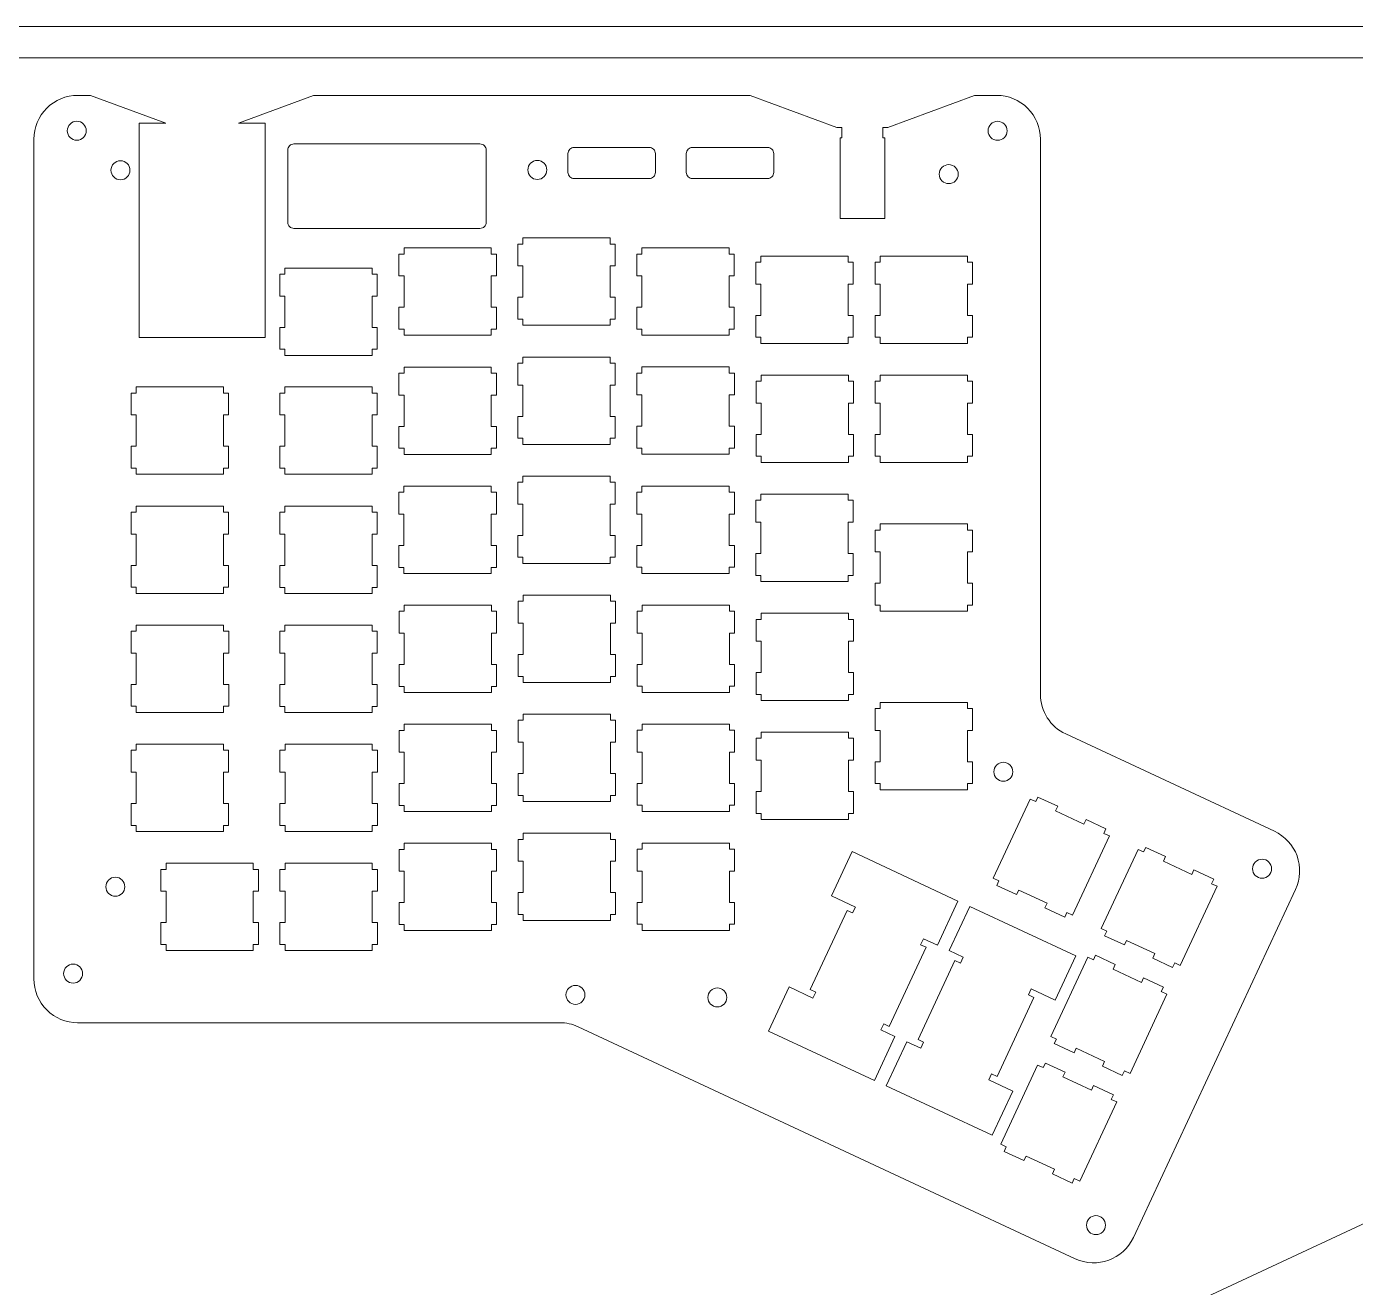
# Model space of a CAD drawing. Header units: millimetres. Extents: x -5 to 795, y -5 to 389.
# Drawn here: x 211.3 to 424, y 187.3 to 389 of the extents above; entities that cross this region are included whole.
import ezdxf

# ---------------------------------------------------------------- set-up
doc = ezdxf.new("R2010")
doc.units = ezdxf.units.MM
doc.header["$MEASUREMENT"] = 0
doc.layers.get('0').update_dxf_attribs({"lineweight": 0, "true_color": 0xf6921e})
doc.layers.add('Cutting lines', color=5, linetype='Continuous', lineweight=0)

msp = doc.modelspace()

# ---------------------------------------------------------------- linework, layer by layer
at = {"lineweight": 0}
for points in [[(-5, -5), (795, -5), (795, 389), (-5, 389)], [(0, 0), (790, 0), (790, 384), (0, 384)]]:
    msp.add_lwpolyline(points, close=True, dxfattribs=at)
at = {"layer": 'Cutting lines', "lineweight": 0}
for points in [[(379.11, 191.91, 0.414191), (388.41, 195.3), (414.38, 250.98, 0.414222), (410.99, 260.28), (377.58, 275.86, -0.291482), (373.54, 282.2), (373.54, 370.99, 0.414214), (366.54, 377.99), (363, 377.99), (349.12, 372.88), (348.32, 372.88), (348.32, 371.18), (348.62, 371.18), (348.62, 358.28), (341.47, 358.28), (341.47, 371.18), (341.77, 371.18), (341.77, 372.88), (340.97, 372.88), (327.09, 377.99), (257.21, 377.99), (245.17, 373.56), (249.45, 373.56), (249.45, 339.26), (229.27, 339.26), (229.27, 373.56), (233.55, 373.56), (221.51, 377.99), (219.45, 377.99, 0.414214), (212.45, 370.99), (212.45, 236.66, 0.414214), (219.45, 229.66), (296.59, 229.66, -0.109498), (299.54, 229.01)], [(254.07, 370.23), (283.84, 370.23, -0.414214), (284.84, 369.23), (284.84, 357.71, -0.414214), (283.84, 356.71), (254.07, 356.71, -0.414214), (253.07, 357.71), (253.07, 369.23, -0.414214)], [(298.92, 369.68), (310.92, 369.68, -0.414214), (311.92, 368.68), (311.92, 365.68, -0.414214), (310.92, 364.68), (298.92, 364.68, -0.414214), (297.92, 365.68), (297.92, 368.68, -0.414214)], [(317.86, 369.68), (329.86, 369.68, -0.414214), (330.86, 368.68), (330.86, 365.68, -0.414214), (329.86, 364.68), (317.86, 364.68, -0.414214), (316.86, 365.68), (316.86, 368.68, -0.414214)], [(426.53, 114.85), (459.94, 130.43, 0.414222), (463.32, 139.73), (437.36, 195.41, 0.414191), (428.06, 198.8), (348.49, 161.7, -0.109498), (345.53, 161.05), (268.4, 161.05, 0.414214), (261.4, 154.05), (261.4, 19.72, 0.414214), (268.4, 12.72), (270.45, 12.72), (306.16, 12.72), (376.03, 12.72), (411.94, 12.72), (415.48, 12.72, 0.414214), (422.48, 19.72), (422.48, 108.51, -0.291482)]]:
    msp.add_lwpolyline(points, format="xyb", close=True, dxfattribs=at)
at = {"layer": 'Cutting lines'}
for points in [[(304.69, 355.19), (304.69, 354.21), (305.5, 354.21), (305.5, 350.71), (304.69, 350.71), (304.69, 345.7), (305.5, 345.7), (305.5, 342.2), (304.69, 342.2), (304.69, 341.22), (290.72, 341.22), (290.72, 342.2), (289.91, 342.2), (289.91, 345.7), (290.72, 345.7), (290.72, 350.71), (289.91, 350.71), (289.91, 354.21), (290.72, 354.21), (290.72, 355.19)], [(285.65, 353.59), (285.65, 352.61), (286.46, 352.61), (286.46, 349.11), (285.65, 349.11), (285.65, 344.1), (286.46, 344.1), (286.46, 340.6), (285.65, 340.6), (285.65, 339.62), (271.68, 339.62), (271.68, 340.6), (270.87, 340.6), (270.87, 344.1), (271.68, 344.1), (271.68, 349.11), (270.87, 349.11), (270.87, 352.61), (271.68, 352.61), (271.68, 353.59)], [(323.73, 353.6), (323.73, 352.62), (324.54, 352.62), (324.54, 349.12), (323.73, 349.12), (323.73, 344.11), (324.54, 344.11), (324.54, 340.61), (323.73, 340.61), (323.73, 339.63), (309.76, 339.63), (309.76, 340.61), (308.95, 340.61), (308.95, 344.11), (309.76, 344.11), (309.76, 349.12), (308.95, 349.12), (308.95, 352.62), (309.76, 352.62), (309.76, 353.6)], [(342.77, 352.3), (342.77, 351.32), (343.58, 351.32), (343.58, 347.82), (342.77, 347.82), (342.77, 342.81), (343.58, 342.81), (343.58, 339.31), (342.77, 339.31), (342.77, 338.33), (328.8, 338.33), (328.8, 339.31), (327.98, 339.31), (327.98, 342.81), (328.8, 342.81), (328.8, 347.82), (327.98, 347.82), (327.98, 351.32), (328.8, 351.32), (328.8, 352.3)], [(361.86, 352.3), (361.86, 351.32), (362.67, 351.32), (362.67, 347.82), (361.86, 347.82), (361.86, 342.81), (362.67, 342.81), (362.67, 339.31), (361.86, 339.31), (361.86, 338.33), (347.89, 338.33), (347.89, 339.31), (347.08, 339.31), (347.08, 342.81), (347.89, 342.81), (347.89, 347.82), (347.08, 347.82), (347.08, 351.32), (347.89, 351.32), (347.89, 352.3)], [(266.6, 350.38), (266.6, 349.4), (267.41, 349.4), (267.41, 345.9), (266.6, 345.9), (266.6, 340.89), (267.41, 340.89), (267.41, 337.39), (266.6, 337.39), (266.6, 336.41), (252.63, 336.41), (252.63, 337.39), (251.82, 337.39), (251.82, 340.89), (252.63, 340.89), (252.63, 345.9), (251.82, 345.9), (251.82, 349.4), (252.63, 349.4), (252.63, 350.38)], [(304.69, 336.14), (304.69, 335.16), (305.5, 335.16), (305.5, 331.66), (304.69, 331.66), (304.69, 326.65), (305.5, 326.65), (305.5, 323.15), (304.69, 323.15), (304.69, 322.17), (290.72, 322.17), (290.72, 323.15), (289.91, 323.15), (289.91, 326.65), (290.72, 326.65), (290.72, 331.66), (289.91, 331.66), (289.91, 335.16), (290.72, 335.16), (290.72, 336.14)], [(285.65, 334.54), (285.65, 333.56), (286.46, 333.56), (286.46, 330.06), (285.65, 330.06), (285.65, 325.05), (286.46, 325.05), (286.46, 321.55), (285.65, 321.55), (285.65, 320.57), (271.68, 320.57), (271.68, 321.55), (270.86, 321.55), (270.86, 325.05), (271.68, 325.05), (271.68, 330.06), (270.86, 330.06), (270.86, 333.56), (271.68, 333.56), (271.68, 334.54)], [(323.73, 334.55), (323.73, 333.57), (324.55, 333.57), (324.55, 330.07), (323.73, 330.07), (323.73, 325.06), (324.55, 325.06), (324.55, 321.56), (323.73, 321.56), (323.73, 320.58), (309.76, 320.58), (309.76, 321.56), (308.95, 321.56), (308.95, 325.06), (309.76, 325.06), (309.76, 330.07), (308.95, 330.07), (308.95, 333.57), (309.76, 333.57), (309.76, 334.55)], [(342.81, 333.25), (342.81, 332.27), (343.62, 332.27), (343.62, 328.77), (342.81, 328.77), (342.81, 323.76), (343.62, 323.76), (343.62, 320.26), (342.81, 320.26), (342.81, 319.28), (328.84, 319.28), (328.84, 320.26), (328.03, 320.26), (328.03, 323.76), (328.84, 323.76), (328.84, 328.77), (328.03, 328.77), (328.03, 332.27), (328.84, 332.27), (328.84, 333.25)], [(361.86, 333.26), (361.86, 332.28), (362.67, 332.28), (362.67, 328.78), (361.86, 328.78), (361.86, 323.77), (362.67, 323.77), (362.67, 320.27), (361.86, 320.27), (361.86, 319.29), (347.89, 319.29), (347.89, 320.27), (347.08, 320.27), (347.08, 323.77), (347.89, 323.77), (347.89, 328.78), (347.08, 328.78), (347.08, 332.28), (347.89, 332.28), (347.89, 333.26)], [(242.79, 331.35), (242.79, 330.37), (243.6, 330.37), (243.6, 326.87), (242.79, 326.87), (242.79, 321.86), (243.6, 321.86), (243.6, 318.36), (242.79, 318.36), (242.79, 317.38), (228.82, 317.38), (228.82, 318.36), (228.01, 318.36), (228.01, 321.86), (228.82, 321.86), (228.82, 326.87), (228.01, 326.87), (228.01, 330.37), (228.82, 330.37), (228.82, 331.35)], [(266.6, 331.35), (266.6, 330.37), (267.41, 330.37), (267.41, 326.87), (266.6, 326.87), (266.6, 321.86), (267.41, 321.86), (267.41, 318.36), (266.6, 318.36), (266.6, 317.38), (252.63, 317.38), (252.63, 318.36), (251.81, 318.36), (251.81, 321.86), (252.63, 321.86), (252.63, 326.87), (251.81, 326.87), (251.81, 330.37), (252.63, 330.37), (252.63, 331.35)], [(304.69, 317.1), (304.69, 316.12), (305.5, 316.12), (305.5, 312.62), (304.69, 312.62), (304.69, 307.61), (305.5, 307.61), (305.5, 304.11), (304.69, 304.11), (304.69, 303.13), (290.72, 303.13), (290.72, 304.11), (289.9, 304.11), (289.9, 307.61), (290.72, 307.61), (290.72, 312.62), (289.9, 312.62), (289.9, 316.12), (290.72, 316.12), (290.72, 317.1)], [(285.64, 315.49), (285.64, 314.51), (286.46, 314.51), (286.46, 311.01), (285.64, 311.01), (285.64, 306), (286.46, 306), (286.46, 302.5), (285.64, 302.5), (285.64, 301.52), (271.67, 301.52), (271.67, 302.5), (270.86, 302.5), (270.86, 306), (271.67, 306), (271.67, 311.01), (270.86, 311.01), (270.86, 314.51), (271.67, 314.51), (271.67, 315.49)], [(323.73, 315.51), (323.73, 314.53), (324.55, 314.53), (324.55, 311.03), (323.73, 311.03), (323.73, 306.02), (324.55, 306.02), (324.55, 302.52), (323.73, 302.52), (323.73, 301.54), (309.76, 301.54), (309.76, 302.52), (308.95, 302.52), (308.95, 306.02), (309.76, 306.02), (309.76, 311.03), (308.95, 311.03), (308.95, 314.53), (309.76, 314.53), (309.76, 315.51)], [(342.77, 314.2), (342.77, 313.22), (343.58, 313.22), (343.58, 309.72), (342.77, 309.72), (342.77, 304.71), (343.58, 304.71), (343.58, 301.21), (342.77, 301.21), (342.77, 300.23), (328.8, 300.23), (328.8, 301.21), (327.98, 301.21), (327.98, 304.71), (328.8, 304.71), (328.8, 309.72), (327.98, 309.72), (327.98, 313.22), (328.8, 313.22), (328.8, 314.2)], [(242.79, 312.3), (242.79, 311.32), (243.61, 311.32), (243.61, 307.82), (242.79, 307.82), (242.79, 302.81), (243.61, 302.81), (243.61, 299.31), (242.79, 299.31), (242.79, 298.33), (228.82, 298.33), (228.82, 299.31), (228.01, 299.31), (228.01, 302.81), (228.82, 302.81), (228.82, 307.82), (228.01, 307.82), (228.01, 311.32), (228.82, 311.32), (228.82, 312.3)], [(266.59, 312.29), (266.59, 311.31), (267.41, 311.31), (267.41, 307.81), (266.59, 307.81), (266.59, 302.8), (267.41, 302.8), (267.41, 299.3), (266.59, 299.3), (266.59, 298.32), (252.62, 298.32), (252.62, 299.3), (251.81, 299.3), (251.81, 302.8), (252.62, 302.8), (252.62, 307.81), (251.81, 307.81), (251.81, 311.31), (252.62, 311.31), (252.62, 312.29)], [(361.86, 309.44), (361.86, 308.46), (362.67, 308.46), (362.67, 304.96), (361.86, 304.96), (361.86, 299.95), (362.67, 299.95), (362.67, 296.45), (361.86, 296.45), (361.86, 295.47), (347.89, 295.47), (347.89, 296.45), (347.08, 296.45), (347.08, 299.95), (347.89, 299.95), (347.89, 304.96), (347.08, 304.96), (347.08, 308.46), (347.89, 308.46), (347.89, 309.44)], [(304.71, 298.05), (304.71, 297.07), (305.52, 297.07), (305.52, 293.57), (304.71, 293.57), (304.71, 288.56), (305.52, 288.56), (305.52, 285.06), (304.71, 285.06), (304.71, 284.08), (290.74, 284.08), (290.74, 285.06), (289.93, 285.06), (289.93, 288.56), (290.74, 288.56), (290.74, 293.57), (289.93, 293.57), (289.93, 297.07), (290.74, 297.07), (290.74, 298.05)], [(285.66, 296.45), (285.66, 295.47), (286.47, 295.47), (286.47, 291.97), (285.66, 291.97), (285.66, 286.96), (286.47, 286.96), (286.47, 283.46), (285.66, 283.46), (285.66, 282.48), (271.69, 282.48), (271.69, 283.46), (270.88, 283.46), (270.88, 286.96), (271.69, 286.96), (271.69, 291.97), (270.88, 291.97), (270.88, 295.47), (271.69, 295.47), (271.69, 296.45)], [(323.76, 296.47), (323.76, 295.49), (324.57, 295.49), (324.57, 291.99), (323.76, 291.99), (323.76, 286.98), (324.57, 286.98), (324.57, 283.48), (323.76, 283.48), (323.76, 282.5), (309.79, 282.5), (309.79, 283.48), (308.98, 283.48), (308.98, 286.98), (309.79, 286.98), (309.79, 291.99), (308.98, 291.99), (308.98, 295.49), (309.79, 295.49), (309.79, 296.47)], [(342.81, 295.16), (342.81, 294.18), (343.62, 294.18), (343.62, 290.67), (342.81, 290.67), (342.81, 285.67), (343.62, 285.67), (343.62, 282.17), (342.81, 282.17), (342.81, 281.19), (328.84, 281.19), (328.84, 282.17), (328.03, 282.17), (328.03, 285.67), (328.84, 285.67), (328.84, 290.67), (328.03, 290.67), (328.03, 294.18), (328.84, 294.18), (328.84, 295.16)], [(242.8, 293.26), (242.8, 292.28), (243.62, 292.28), (243.62, 288.78), (242.8, 288.78), (242.8, 283.77), (243.62, 283.77), (243.62, 280.27), (242.8, 280.27), (242.8, 279.29), (228.83, 279.29), (228.83, 280.27), (228.02, 280.27), (228.02, 283.77), (228.83, 283.77), (228.83, 288.78), (228.02, 288.78), (228.02, 292.28), (228.83, 292.28), (228.83, 293.26)], [(266.6, 293.25), (266.6, 292.27), (267.41, 292.27), (267.41, 288.77), (266.6, 288.77), (266.6, 283.77), (267.41, 283.77), (267.41, 280.26), (266.6, 280.26), (266.6, 279.28), (252.63, 279.28), (252.63, 280.26), (251.82, 280.26), (251.82, 283.77), (252.63, 283.77), (252.63, 288.77), (251.82, 288.77), (251.82, 292.27), (252.63, 292.27), (252.63, 293.25)], [(361.86, 280.89), (361.86, 279.91), (362.67, 279.91), (362.67, 276.41), (361.86, 276.41), (361.86, 271.4), (362.67, 271.4), (362.67, 267.9), (361.86, 267.9), (361.86, 266.92), (347.89, 266.92), (347.89, 267.9), (347.08, 267.9), (347.08, 271.4), (347.89, 271.4), (347.89, 276.41), (347.08, 276.41), (347.08, 279.91), (347.89, 279.91), (347.89, 280.89)], [(304.71, 279.01), (304.71, 278.03), (305.52, 278.03), (305.52, 274.53), (304.71, 274.53), (304.71, 269.52), (305.52, 269.52), (305.52, 266.02), (304.71, 266.02), (304.71, 265.04), (290.74, 265.04), (290.74, 266.02), (289.93, 266.02), (289.93, 269.52), (290.74, 269.52), (290.74, 274.53), (289.93, 274.53), (289.93, 278.03), (290.74, 278.03), (290.74, 279.01)], [(285.66, 277.4), (285.66, 276.42), (286.47, 276.42), (286.47, 272.92), (285.66, 272.92), (285.66, 267.91), (286.47, 267.91), (286.47, 264.41), (285.66, 264.41), (285.66, 263.43), (271.69, 263.43), (271.69, 264.41), (270.88, 264.41), (270.88, 267.91), (271.69, 267.91), (271.69, 272.92), (270.88, 272.92), (270.88, 276.42), (271.69, 276.42), (271.69, 277.4)], [(323.76, 277.43), (323.76, 276.45), (324.57, 276.45), (324.57, 272.95), (323.76, 272.95), (323.76, 267.94), (324.57, 267.94), (324.57, 264.44), (323.76, 264.44), (323.76, 263.46), (309.79, 263.46), (309.79, 264.44), (308.98, 264.44), (308.98, 267.94), (309.79, 267.94), (309.79, 272.95), (308.98, 272.95), (308.98, 276.45), (309.79, 276.45), (309.79, 277.43)], [(342.81, 276.13), (342.81, 275.15), (343.62, 275.15), (343.62, 271.65), (342.81, 271.65), (342.81, 266.64), (343.62, 266.64), (343.62, 263.14), (342.81, 263.14), (342.81, 262.16), (328.84, 262.16), (328.84, 263.14), (328.03, 263.14), (328.03, 266.64), (328.84, 266.64), (328.84, 271.65), (328.03, 271.65), (328.03, 275.15), (328.84, 275.15), (328.84, 276.13)], [(242.8, 274.22), (242.8, 273.24), (243.61, 273.24), (243.61, 269.74), (242.8, 269.74), (242.8, 264.73), (243.61, 264.73), (243.61, 261.23), (242.8, 261.23), (242.8, 260.25), (228.83, 260.25), (228.83, 261.23), (228.02, 261.23), (228.02, 264.73), (228.83, 264.73), (228.83, 269.74), (228.02, 269.74), (228.02, 273.24), (228.83, 273.24), (228.83, 274.22)], [(266.61, 274.22), (266.61, 273.24), (267.42, 273.24), (267.42, 269.74), (266.61, 269.74), (266.61, 264.73), (267.42, 264.73), (267.42, 261.23), (266.61, 261.23), (266.61, 260.25), (252.64, 260.25), (252.64, 261.23), (251.83, 261.23), (251.83, 264.73), (252.64, 264.73), (252.64, 269.74), (251.83, 269.74), (251.83, 273.24), (252.64, 273.24), (252.64, 274.22)], [(371.91, 265.44), (372.8, 265.02), (373.14, 265.76), (376.31, 264.28), (375.97, 263.54), (380.51, 261.43), (380.85, 262.17), (384.03, 260.68), (383.68, 259.95), (384.57, 259.53), (378.67, 246.87), (377.78, 247.29), (377.43, 246.55), (374.26, 248.03), (374.6, 248.77), (370.07, 250.88), (369.72, 250.15), (366.55, 251.63), (366.89, 252.36), (366, 252.78)], [(304.71, 259.97), (304.71, 258.99), (305.52, 258.99), (305.52, 255.49), (304.71, 255.49), (304.71, 250.48), (305.52, 250.48), (305.52, 246.98), (304.71, 246.98), (304.71, 246), (290.74, 246), (290.74, 246.98), (289.93, 246.98), (289.93, 250.48), (290.74, 250.48), (290.74, 255.49), (289.93, 255.49), (289.93, 258.99), (290.74, 258.99), (290.74, 259.97)], [(285.66, 258.37), (285.66, 257.39), (286.47, 257.39), (286.47, 253.89), (285.66, 253.89), (285.66, 248.88), (286.47, 248.88), (286.47, 245.38), (285.66, 245.38), (285.66, 244.4), (271.69, 244.4), (271.69, 245.38), (270.88, 245.38), (270.88, 248.88), (271.69, 248.88), (271.69, 253.89), (270.88, 253.89), (270.88, 257.39), (271.69, 257.39), (271.69, 258.37)], [(323.76, 258.39), (323.76, 257.41), (324.57, 257.41), (324.57, 253.91), (323.76, 253.91), (323.76, 248.9), (324.57, 248.9), (324.57, 245.4), (323.76, 245.4), (323.76, 244.42), (309.79, 244.42), (309.79, 245.4), (308.98, 245.4), (308.98, 248.9), (309.79, 248.9), (309.79, 253.91), (308.98, 253.91), (308.98, 257.41), (309.79, 257.41), (309.79, 258.39)], [(389.17, 257.39), (390.06, 256.97), (390.4, 257.71), (393.57, 256.23), (393.23, 255.49), (397.77, 253.38), (398.11, 254.12), (401.29, 252.63), (400.94, 251.9), (401.83, 251.48), (395.93, 238.82), (395.04, 239.24), (394.69, 238.5), (391.52, 239.98), (391.86, 240.72), (387.33, 242.83), (386.98, 242.1), (383.81, 243.58), (384.15, 244.31), (383.26, 244.73)], [(247.56, 255.17), (247.56, 254.19), (248.37, 254.19), (248.37, 250.69), (247.56, 250.69), (247.56, 245.68), (248.37, 245.68), (248.37, 242.18), (247.56, 242.18), (247.56, 241.2), (233.59, 241.2), (233.59, 242.18), (232.78, 242.18), (232.78, 245.68), (233.59, 245.68), (233.59, 250.69), (232.78, 250.69), (232.78, 254.19), (233.59, 254.19), (233.59, 255.17)], [(266.61, 255.17), (266.61, 254.19), (267.42, 254.19), (267.42, 250.69), (266.61, 250.69), (266.61, 245.68), (267.42, 245.68), (267.42, 242.18), (266.61, 242.18), (266.61, 241.2), (252.64, 241.2), (252.64, 242.18), (251.83, 242.18), (251.83, 245.68), (252.64, 245.68), (252.64, 250.69), (251.83, 250.69), (251.83, 254.19), (252.64, 254.19), (252.64, 255.17)], [(381.12, 240.12), (382.01, 239.71), (382.35, 240.44), (385.52, 238.96), (385.18, 238.23), (389.72, 236.11), (390.06, 236.85), (393.23, 235.37), (392.89, 234.63), (393.78, 234.22), (387.88, 221.56), (386.99, 221.97), (386.64, 221.24), (383.47, 222.71), (383.81, 223.45), (379.28, 225.57), (378.93, 224.83), (375.76, 226.31), (376.1, 227.05), (375.21, 227.46)], [(373.09, 222.89), (373.98, 222.48), (374.33, 223.21), (377.5, 221.73), (377.15, 221), (381.69, 218.88), (382.04, 219.62), (385.21, 218.14), (384.87, 217.4), (385.76, 216.99), (379.85, 204.32), (378.96, 204.74), (378.62, 204), (375.45, 205.48), (375.79, 206.22), (371.25, 208.33), (370.91, 207.6), (367.73, 209.08), (368.08, 209.82), (367.19, 210.23)]]:
    msp.add_lwpolyline(points, close=True, dxfattribs=at)
at = {"layer": 'Cutting lines', "lineweight": 0}
for points in [[(343.39, 257.02), (340.1, 249.95), (343.92, 248.16), (343.48, 247.21), (342.59, 247.63), (336.69, 234.97), (337.58, 234.56), (337.13, 233.6), (333.3, 235.38), (330.01, 228.31), (346.96, 220.41), (350.25, 227.47), (348.01, 228.52), (348.46, 229.48), (349.35, 229.06), (355.25, 241.73), (354.36, 242.14), (354.81, 243.09), (357.05, 242.05), (360.34, 249.11), (343.39, 257.02)], [(352.15, 226.62), (348.86, 219.56), (365.8, 211.65), (369.1, 218.72), (365.28, 220.5), (365.73, 221.46), (366.62, 221.04), (372.51, 233.71), (371.63, 234.12), (372.08, 235.07), (375.89, 233.29), (379.19, 240.36), (362.24, 248.26), (358.95, 241.19), (361.19, 240.15), (360.74, 239.19), (359.86, 239.61), (353.95, 226.95), (354.84, 226.53), (354.4, 225.58), (352.15, 226.62)]]:
    msp.add_lwpolyline(points, dxfattribs=at)
for centre in [(219.31, 372.34), (366.69, 372.33), (226.3, 366.02), (293.02, 366.07), (358.86, 365.4), (367.6, 269.8), (409.01, 254.29), (225.48, 251.41), (218.72, 237.51), (299.12, 234.11), (321.83, 233.7), (382.43, 197.28)]:
    msp.add_circle(centre, 1.52, dxfattribs=at)

doc.saveas('drawing.dxf')
